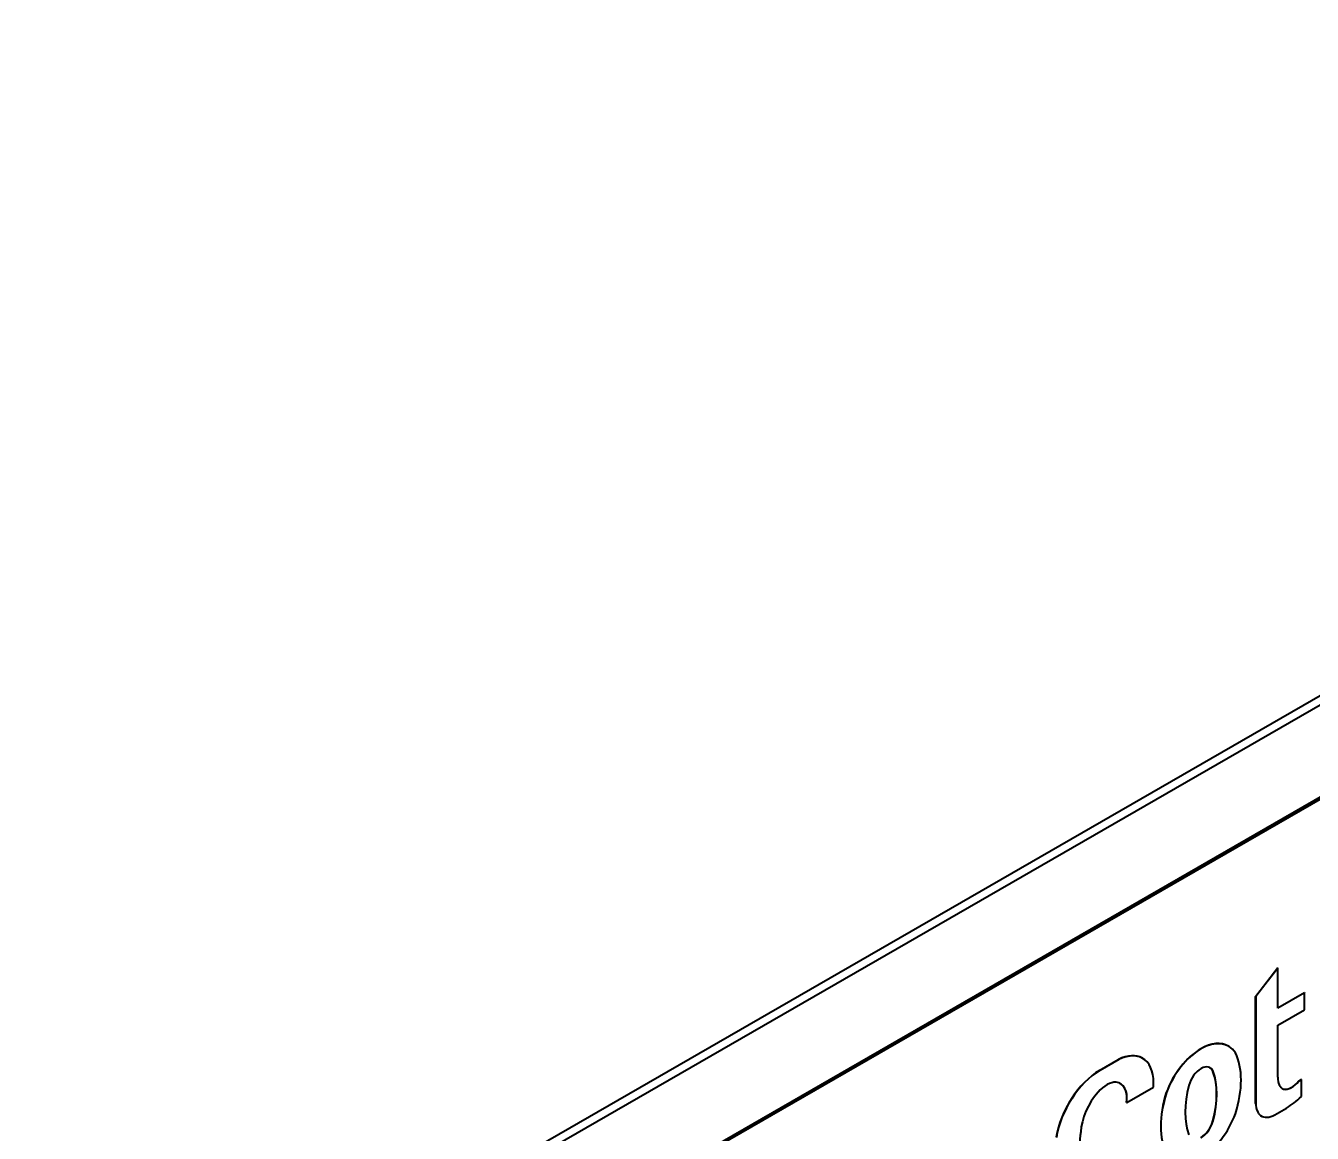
# Model space of a CAD drawing. Header units: millimetres. Extents: x 0 to 5887, y 0 to 4158.
# Drawn here: x 5408.42 to 5436.89, y 3224.39 to 3248.89 of the extents above; entities that cross this region are included whole.
import ezdxf

# ---------------------------------------------------------------- set-up
doc = ezdxf.new("R2010")
doc.units = ezdxf.units.MM
doc.header["$LTSCALE"] = 7
doc.layers.add('가시적인 것(ISO)', color=3, linetype='Continuous', lineweight=40)
doc.layers.add('가시적인 좁은 것(ISO)', color=3, linetype='Continuous', lineweight=35)

msp = doc.modelspace()

# ---------------------------------------------------------------- linework, layer by layer
at = {"layer": '가시적인 것(ISO)'}
for p, q in [((5408.4168, 3217.5817), (5464.9854, 3250.1574)), ((5408.5936, 3217.4799), (5465.1621, 3250.0556)), ((5411.8745, 3217.3254), (5461.9772, 3246.1776)), ((5461.9808, 3246.1756), (5411.878, 3217.3233)), ((5411.9058, 3217.2985), (5461.953, 3246.1187)), ((5435.6312, 3227.4148), (5436.1215, 3228.0516)), ((5436.125, 3228.0495), (5435.6347, 3227.4128)), ((5436.1215, 3228.0516), (5436.125, 3228.0495)), ((5436.125, 3227.1604), (5436.125, 3228.0495)), ((5435.6312, 3225.0457), (5435.6312, 3227.4148)), ((5435.6312, 3227.4148), (5435.6347, 3227.4128)), ((5435.6347, 3227.4128), (5435.6347, 3225.0437)), ((5436.125, 3227.1644), (5436.7106, 3227.5016)), ((5436.7141, 3227.4996), (5436.125, 3227.1604)), ((5436.7106, 3227.5016), (5436.7141, 3227.4996)), ((5436.7141, 3227.1203), (5436.7141, 3227.4996)), ((5436.125, 3226.7811), (5436.7141, 3227.1203)), ((5436.125, 3225.6291), (5436.125, 3226.7811)), ((5435.03, 3226.3189), (5435.0335, 3226.3169)), ((5432.1784, 3225.7809), (5432.5984, 3226.0228)), ((5432.6019, 3226.0207), (5432.1819, 3225.7789)), ((5432.5984, 3226.0228), (5432.6019, 3226.0207)), ((5433.1276, 3226.0515), (5433.1311, 3226.0495)), ((5432.1784, 3225.7809), (5432.1819, 3225.7789)), ((5436.588, 3225.547), (5436.6428, 3225.5785)), ((5436.588, 3225.547), (5436.5915, 3225.5449)), ((5436.6463, 3225.5765), (5436.5915, 3225.5449)), ((5436.6428, 3225.5785), (5436.6463, 3225.5765)), ((5436.6463, 3225.202), (5436.6463, 3225.5765)), ((5432.7788, 3225.0709), (5433.3692, 3225.4109)), ((5433.6559, 3225.292), (5433.6594, 3225.29)), ((5436.2489, 3225.3669), (5436.2524, 3225.3649)), ((5432.7753, 3225.0729), (5432.7788, 3225.0709)), ((5435.6312, 3225.0457), (5435.6347, 3225.0437)), ((5436.0578, 3224.7984), (5436.3156, 3224.9468)), ((5435.738, 3224.7823), (5435.7416, 3224.7803)), ((5435.7491, 3224.7755), (5435.7526, 3224.7735))]:
    msp.add_line(p, q, dxfattribs=at)
for centre, major_axis, start_param, end_param in [((5434.4211, 3225.2616), (0.6089, 1.0573), 0, 0.7862285), ((5434.4247, 3225.2595), (0.6089, 1.0573), 5.9877391, 7.0694138), ((5432.5456, 3225.0409), (0.582, 1.0106), 0, 0.7193842), ((5432.5491, 3225.0389), (0.582, 1.0106), 5.3905242, 7.0025695), ((5434.4164, 3225.2588), (0.6089, 1.0573), 0.7807005, 1.8623752), ((5434.4199, 3225.2568), (-0.6089, -1.0573), 3.9222931, 5.0039678), ((5433.8894, 3224.7493), (1.0025, 1.7409), 5.0735292, 5.9181776), ((5434.4318, 3225.4884), (0.208, 0.3611), 0.8118681, 1.9979602), ((5434.4151, 3225.4788), (0.208, 0.3611), 5.852154, 7.0382461), ((5434.4116, 3225.4808), (0.208, 0.3611), 5.852154, 6.2747175), ((5432.1982, 3224.6385), (0.7044, 1.2233), 0.8033174, 2.1561399), ((5432.2018, 3224.6365), (-0.7044, -1.2233), 3.9449101, 5.2977326), ((5432.3387, 3224.9451), (0.3153, 0.5475), 0.3076798, 1.2265335), ((5432.2841, 3224.8773), (0.3535, 0.6139), 5.3376612, 6.5228493), ((5433.373, 3224.4559), (0.9858, 1.7119), 5.1512377, 5.8404692), ((5433.3765, 3224.4539), (-0.9858, -1.7119), 2.009645, 2.6988765), ((5436.4842, 3225.8162), (-0.2538, -0.4407), 5.4483991, 6.3662978), ((5436.4289, 3225.7756), (-0.2254, -0.3915), 0.1847013, 1.3047846), ((5436.4325, 3225.7736), (-0.2254, -0.3915), 0.1847013, 1.3047846), ((5432.4427, 3224.7612), (0.4812, 0.8357), 1.231756, 2.2910696), ((5432.2806, 3224.8793), (0.3535, 0.6139), 5.3376612, 6.2782043), ((5434.9522, 3225.3669), (-1.0025, -1.7409), 5.074552, 5.9192027), ((5434.9557, 3225.3648), (-1.0025, -1.7409), 5.074552, 5.9192027), ((5435.4705, 3225.6597), (0.9858, 1.7119), 2.009645, 2.6988765), ((5436.4806, 3225.8182), (-0.2538, -0.4407), 0.0069393, 0.0831125), ((5436.1246, 3225.3608), (-0.3487, -0.6056), 5.5500596, 6.1682602), ((5436.1281, 3225.3588), (-0.3487, -0.6056), 5.5500596, 6.1682602), ((5436.295, 3226.2371), (0.7949, 1.3804), 3.9433073, 4.242247), ((5434.4116, 3224.6272), (0.208, 0.3611), 3.9534607, 5.1395528), ((5434.4151, 3224.6252), (-0.208, -0.3611), 0.8118681, 1.9979602), ((5434.4247, 3224.8554), (0.6089, 1.0573), 3.9264391, 5.0039678), ((5436.0652, 3225.3245), (-0.3162, -0.549), 6.2477422, 6.2831853), ((5436.0688, 3225.3225), (-0.3162, -0.549), 6.2477422, 7.0422737), ((5433.1691, 3224.9191), (-1.0108, -1.7553), 5.3073899, 6.0350633)]:
    msp.add_ellipse(centre, major_axis=major_axis, ratio=0.5780931, start_param=start_param, end_param=end_param, dxfattribs=at)
at = {"layer": '가시적인 좁은 것(ISO)'}
for p, q in [((5434.4188, 3226.2577), (5434.4223, 3226.2557)), ((5434.6877, 3225.7587), (5434.6913, 3225.7566)), ((5434.6877, 3224.6674), (5434.6913, 3224.6654))]:
    msp.add_line(p, q, dxfattribs=at)

doc.saveas('drawing.dxf')
